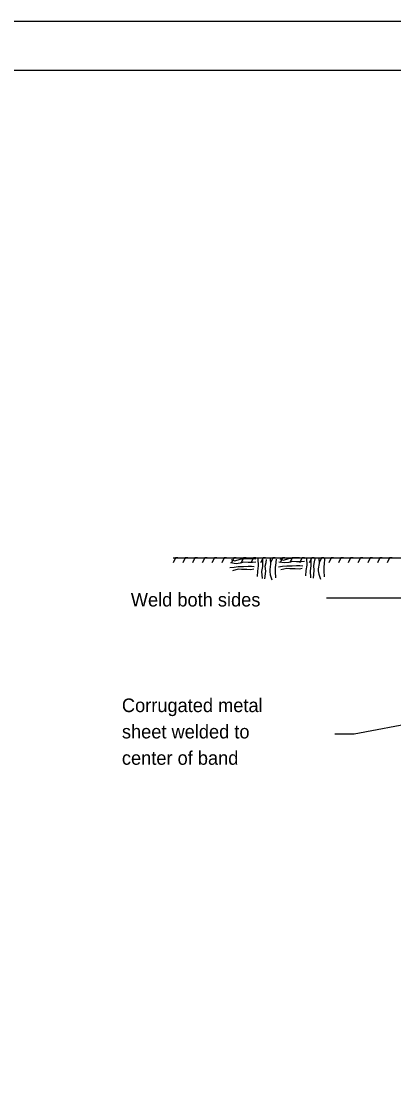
# Model space of a CAD drawing. Extents: x 0 to 2.83, y 0 to 1.83.
# Drawn here: x 1.252 to 1.571, y 0.919 to 1.833 of the extents above; entities that cross this region are included whole.
import ezdxf

# ---------------------------------------------------------------- set-up
doc = ezdxf.new("R2010")
doc.units = 0
for name, color, linetype in [('RD_Pr_Roadway_Notes', 7, 'Continuous'), ('SH_General_Details', 7, 'Continuous'), ('SH_Printer_Plotting_Border', 7, 'Continuous')]:
    doc.layers.add(name, color=color, linetype=linetype)

msp = doc.modelspace()

# ---------------------------------------------------------------- linework, layer by layer
at = {"layer": 'RD_Pr_Roadway_Notes'}
for p, q in [((1.58892, 1.33941), (1.5137, 1.33941)), ((1.5373, 1.22326), (1.64449, 1.24338)), ((1.52064, 1.22326), (1.5373, 1.22326))]:
    msp.add_line(p, q, dxfattribs=at)
at = {"layer": 'SH_General_Details'}
for p, q in [((2.83333, 1.83333), (-0.00001, 1.83333)), ((1.38222, 1.37386), (1.57978, 1.37386)), ((1.38222, 1.37386), (1.57978, 1.37386))]:
    msp.add_line(p, q, dxfattribs=at)
msp.add_lwpolyline([(0.16666, 1.79167), (2.79166, 1.79167), (2.79166, 0.04167), (0.16666, 0.04167)], close=True, dxfattribs=at)
for points in [[(1.38222, 1.37386), (1.38639, 1.37386), (1.3843, 1.37386), (1.38222, 1.36969)], [(1.39055, 1.37386), (1.39472, 1.37386), (1.39264, 1.37386), (1.39055, 1.36969)], [(1.39889, 1.37386), (1.40305, 1.37386), (1.40097, 1.37386), (1.39889, 1.36969)], [(1.40722, 1.37386), (1.41139, 1.37386), (1.4093, 1.37386), (1.40722, 1.36969)], [(1.41555, 1.37386), (1.41972, 1.37386), (1.41764, 1.37386), (1.41555, 1.36969)], [(1.42389, 1.37386), (1.42805, 1.37386), (1.42597, 1.37386), (1.42389, 1.36969)], [(1.43201, 1.37241), (1.43518, 1.37136), (1.43975, 1.37276), (1.44468, 1.37347), (1.4489, 1.37347), (1.45312, 1.37312)], [(1.43222, 1.37386), (1.43639, 1.37386), (1.4343, 1.37386), (1.43222, 1.36969)], [(1.44055, 1.37386), (1.44472, 1.37386), (1.44264, 1.37386), (1.44055, 1.36969)], [(1.44889, 1.37386), (1.45305, 1.37386), (1.45097, 1.37386), (1.44889, 1.36969)], [(1.45488, 1.37312), (1.45523, 1.36714), (1.45452, 1.36256), (1.45417, 1.35799)], [(1.45722, 1.37386), (1.46139, 1.37386), (1.4593, 1.37386), (1.45722, 1.36969)], [(1.45874, 1.37312), (1.45874, 1.36643), (1.45804, 1.36221), (1.45839, 1.35623)], [(1.46086, 1.35588), (1.46156, 1.36256), (1.46121, 1.36678), (1.46191, 1.36995), (1.46226, 1.37241)], [(1.46543, 1.37312), (1.46578, 1.36854), (1.46508, 1.36397), (1.46508, 1.36221), (1.46543, 1.3594), (1.46683, 1.35518)], [(1.46555, 1.37386), (1.46972, 1.37386), (1.46764, 1.37386), (1.46555, 1.36969)], [(1.47035, 1.35694), (1.47, 1.36221), (1.47, 1.36608), (1.47035, 1.36749), (1.4707, 1.37276)], [(1.47354, 1.37303), (1.47671, 1.37198), (1.48128, 1.37338), (1.4862, 1.37409), (1.49042, 1.37409), (1.49464, 1.37374)], [(1.47389, 1.37386), (1.47805, 1.37386), (1.47597, 1.37386), (1.47389, 1.36969)], [(1.48222, 1.37386), (1.48639, 1.37386), (1.4843, 1.37386), (1.48222, 1.36969)], [(1.49055, 1.37386), (1.49472, 1.37386), (1.49264, 1.37386), (1.49055, 1.36969)], [(1.4964, 1.37374), (1.49675, 1.36776), (1.49605, 1.36318), (1.4957, 1.35861)], [(1.49889, 1.37386), (1.50305, 1.37386), (1.50097, 1.37386), (1.49889, 1.36969)], [(1.50027, 1.37374), (1.50027, 1.36705), (1.49957, 1.36283), (1.49992, 1.35685)], [(1.50238, 1.3565), (1.50309, 1.36318), (1.50273, 1.3674), (1.50344, 1.37057), (1.50379, 1.37303)], [(1.50695, 1.37374), (1.50731, 1.36916), (1.5066, 1.36459), (1.5066, 1.36283), (1.50695, 1.36002), (1.50836, 1.3558)], [(1.50722, 1.37386), (1.51139, 1.37386), (1.5093, 1.37386), (1.50722, 1.36969)], [(1.51188, 1.35756), (1.51153, 1.36283), (1.51153, 1.3667), (1.51188, 1.36811), (1.51223, 1.37338)], [(1.51555, 1.37386), (1.51972, 1.37386), (1.51764, 1.37386), (1.51555, 1.36969)], [(1.52389, 1.37386), (1.52805, 1.37386), (1.52597, 1.37386), (1.52389, 1.36969)], [(1.53222, 1.37386), (1.53639, 1.37386), (1.5343, 1.37386), (1.53222, 1.36969)], [(1.54055, 1.37386), (1.54472, 1.37386), (1.54264, 1.37386), (1.54055, 1.36969)], [(1.54889, 1.37386), (1.55305, 1.37386), (1.55097, 1.37386), (1.54889, 1.36969)], [(1.55722, 1.37386), (1.56139, 1.37386), (1.5593, 1.37386), (1.55722, 1.36969)], [(1.56555, 1.37386), (1.56972, 1.37386), (1.56764, 1.37386), (1.56555, 1.36969)], [(1.43096, 1.36573), (1.43448, 1.36608), (1.43799, 1.36643), (1.44257, 1.36643), (1.44643, 1.36678), (1.44925, 1.36678), (1.45171, 1.36643)], [(1.45312, 1.3703), (1.4503, 1.36995), (1.44643, 1.36995), (1.44292, 1.3703), (1.43975, 1.36925), (1.43623, 1.36889), (1.43131, 1.3696)], [(1.45136, 1.36432), (1.4489, 1.36362), (1.44538, 1.36397), (1.44081, 1.36397), (1.43799, 1.36432), (1.43307, 1.36292)], [(1.47248, 1.36635), (1.476, 1.3667), (1.47952, 1.36705), (1.48409, 1.36705), (1.48796, 1.3674), (1.49077, 1.3674), (1.49324, 1.36705)], [(1.49464, 1.37092), (1.49183, 1.37057), (1.48796, 1.37057), (1.48444, 1.37092), (1.48128, 1.36987), (1.47776, 1.36951), (1.47284, 1.37022)], [(1.49289, 1.36494), (1.49042, 1.36424), (1.48691, 1.36459), (1.48233, 1.36459), (1.47952, 1.36494), (1.47459, 1.36354)]]:
    msp.add_lwpolyline(points, dxfattribs=at)
at = {"layer": 'SH_Printer_Plotting_Border'}
msp.add_lwpolyline([(-0.00001, 0), (2.83333, 0), (2.83333, 1.83333), (-0.00001, 1.83333)], close=True, dxfattribs=at)

# ---------------------------------------------------------------- texts
at = {"layer": 'RD_Pr_Roadway_Notes'}
for s, p in [('Weld both sides', (1.34602, 1.33226)), ('Corrugated metal', (1.3384, 1.24183)), ('sheet welded to', (1.3384, 1.21928)), ('center of band', (1.3384, 1.19672))]:
    msp.add_text(s, height=0.0116667, dxfattribs=at).set_placement(p)

doc.saveas('drawing.dxf')
